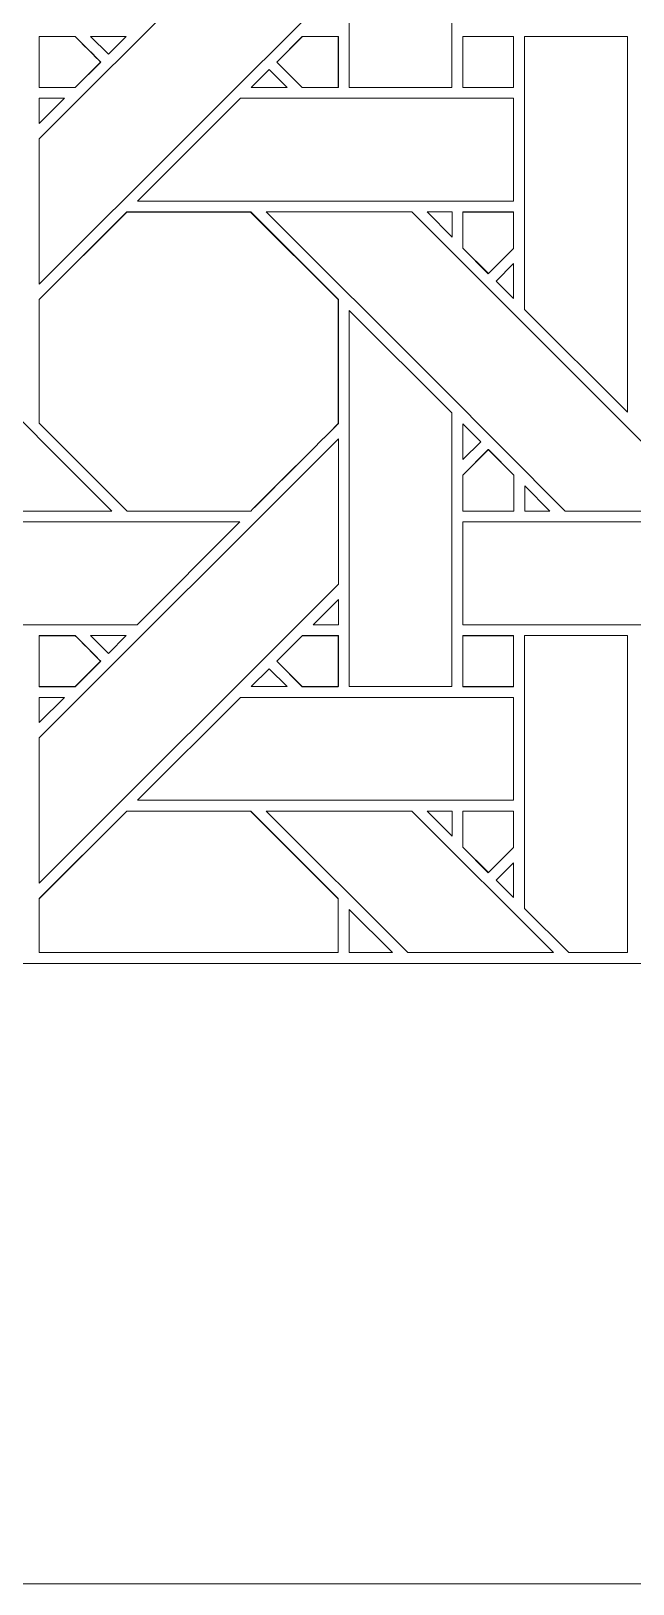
# Model space of a CAD drawing. Header units: inches. Extents: x 2.4 to 22.4, y -0.9 to 19.1.
# Drawn here: x 6.915 to 7.868, y -0.905 to 1.554 of the extents above; entities that cross this region are included whole.
import ezdxf

# ---------------------------------------------------------------- set-up
doc = ezdxf.new("R2010")
doc.units = ezdxf.units.IN
doc.header["$MEASUREMENT"] = 0
doc.layers.add('Design', color=7, linetype='Continuous', lineweight=0)

msp = doc.modelspace()

# ---------------------------------------------------------------- linework, layer by layer
at = {"layer": 'Design'}
for points, knots in [([(2.3829, 19.0948), (2.3829, 19.0948), (2.3829, -0.9052), (2.3829, -0.9052), (2.3829, -0.9052), (22.3829, -0.9052), (22.3829, -0.9052), (22.3829, -0.9052), (22.3829, 19.0948), (22.3829, 19.0948), (22.3829, 19.0948), (2.3829, 19.0948), (2.3829, 19.0948)], [0, 0, 0, 0, 1, 1, 1, 2, 2, 2, 3, 3, 3, 4, 4, 4, 4]), ([(3.3653, 18.1123), (3.3653, 18.1123), (3.3653, 0.0772), (3.3653, 0.0772), (3.3653, 0.0772), (21.4004, 0.0772), (21.4004, 0.0772), (21.4004, 0.0772), (21.4004, 18.1123), (21.4004, 18.1123), (21.4004, 18.1123), (3.3653, 18.1123), (3.3653, 18.1123)], [0, 0, 0, 0, 1, 1, 1, 2, 2, 2, 3, 3, 3, 4, 4, 4, 4]), ([(7.5816, 1.4646), (7.5816, 1.4646), (7.4188, 1.4646), (7.4188, 1.4646), (7.4188, 1.4646), (7.4188, 2.0604), (7.4188, 2.0604), (7.4188, 2.0604), (7.5816, 1.8983), (7.5816, 1.8983), (7.5816, 1.8983), (7.5816, 1.4646), (7.5816, 1.4646)], [0, 0, 0, 0, 1, 1, 1, 2, 2, 2, 3, 3, 3, 4, 4, 4, 4]), ([(6.928, 1.3833), (6.928, 1.3833), (7.4017, 1.8569), (7.4017, 1.8569), (7.4017, 1.8569), (7.4017, 1.6268), (7.4017, 1.6268), (7.4017, 1.6268), (6.928, 1.1532), (6.928, 1.1532), (6.928, 1.1532), (6.928, 1.3833), (6.928, 1.3833)], [0, 0, 0, 0, 1, 1, 1, 2, 2, 2, 3, 3, 3, 4, 4, 4, 4]), ([(6.985, 1.5453), (6.9901, 1.5401), (7.0209, 1.5093), (7.0253, 1.5049), (7.0253, 1.5049), (6.9849, 1.4645), (6.9849, 1.4645), (6.9849, 1.4645), (6.9279, 1.4645), (6.9279, 1.4645), (6.9279, 1.4645), (6.9279, 1.5453), (6.9279, 1.5453), (6.9279, 1.5453), (6.985, 1.5453), (6.985, 1.5453)], [0, 0, 0, 0, 1, 1, 1, 2, 2, 2, 3, 3, 3, 4, 4, 4, 5, 5, 5, 5]), ([(6.928, 1.4646), (6.928, 1.4646), (6.928, 1.5454), (6.928, 1.5454), (6.928, 1.5454), (6.9851, 1.5454), (6.9851, 1.5454), (6.9905, 1.5401), (7.0213, 1.5092), (7.0254, 1.505), (7.0254, 1.505), (6.985, 1.4646), (6.985, 1.4646), (6.985, 1.4646), (6.928, 1.4646), (6.928, 1.4646)], [0, 0, 0, 0, 1, 1, 1, 2, 2, 2, 3, 3, 3, 4, 4, 4, 5, 5, 5, 5]), ([(7.0095, 1.5454), (7.0095, 1.5454), (7.0659, 1.5454), (7.0659, 1.5454), (7.0659, 1.5454), (7.0376, 1.5172), (7.0376, 1.5172), (7.0376, 1.5172), (7.0095, 1.5454), (7.0095, 1.5454)], [0, 0, 0, 0, 1, 1, 1, 2, 2, 2, 3, 3, 3, 3]), ([(7.3445, 1.4645), (7.3445, 1.4645), (7.3041, 1.5048), (7.3041, 1.5048), (7.3041, 1.5048), (7.3446, 1.5453), (7.3446, 1.5453), (7.3446, 1.5453), (7.4016, 1.5453), (7.4016, 1.5453), (7.4016, 1.5453), (7.4016, 1.4645), (7.4016, 1.4645), (7.4016, 1.4645), (7.3445, 1.4645), (7.3445, 1.4645)], [0, 0, 0, 0, 1, 1, 1, 2, 2, 2, 3, 3, 3, 4, 4, 4, 5, 5, 5, 5]), ([(7.3042, 1.505), (7.3042, 1.505), (7.3447, 1.5454), (7.3447, 1.5454), (7.3447, 1.5454), (7.4017, 1.5454), (7.4017, 1.5454), (7.4017, 1.5454), (7.4017, 1.4646), (7.4017, 1.4646), (7.4017, 1.4646), (7.3446, 1.4646), (7.3446, 1.4646), (7.3446, 1.4646), (7.3042, 1.505), (7.3042, 1.505)], [0, 0, 0, 0, 1, 1, 1, 2, 2, 2, 3, 3, 3, 4, 4, 4, 5, 5, 5, 5]), ([(7.5988, 1.5453), (7.5988, 1.5453), (7.6791, 1.5453), (7.6791, 1.5453), (7.6791, 1.5453), (7.6791, 1.4645), (7.6791, 1.4645), (7.6791, 1.4645), (7.5988, 1.4645), (7.5988, 1.4645), (7.5988, 1.4645), (7.5988, 1.5453), (7.5988, 1.5453)], [0, 0, 0, 0, 1, 1, 1, 2, 2, 2, 3, 3, 3, 4, 4, 4, 4]), ([(7.5989, 1.4646), (7.5989, 1.4646), (7.5989, 1.5454), (7.5989, 1.5454), (7.5989, 1.5454), (7.6792, 1.5454), (7.6792, 1.5454), (7.6792, 1.5454), (7.6792, 1.4646), (7.6792, 1.4646), (7.6792, 1.4646), (7.5989, 1.4646), (7.5989, 1.4646)], [0, 0, 0, 0, 1, 1, 1, 2, 2, 2, 3, 3, 3, 4, 4, 4, 4]), ([(7.8596, 1.5454), (7.8596, 1.5454), (7.8596, 0.9503), (7.8596, 0.9503), (7.8596, 0.9503), (7.6967, 1.1132), (7.6967, 1.1132), (7.6967, 1.1132), (7.6967, 1.5454), (7.6967, 1.5454), (7.6967, 1.5454), (7.8596, 1.5454), (7.8596, 1.5454)], [0, 0, 0, 0, 1, 1, 1, 2, 2, 2, 3, 3, 3, 4, 4, 4, 4]), ([(7.3204, 1.4646), (7.3204, 1.4646), (7.2639, 1.4646), (7.2639, 1.4646), (7.2639, 1.4646), (7.2921, 1.4929), (7.2921, 1.4929), (7.2921, 1.4929), (7.3204, 1.4646), (7.3204, 1.4646)], [0, 0, 0, 0, 1, 1, 1, 2, 2, 2, 3, 3, 3, 3]), ([(6.9679, 1.4475), (6.9679, 1.4475), (6.928, 1.4076), (6.928, 1.4076), (6.928, 1.4076), (6.928, 1.4475), (6.928, 1.4475), (6.928, 1.4475), (6.9679, 1.4475), (6.9679, 1.4475)], [0, 0, 0, 0, 1, 1, 1, 2, 2, 2, 3, 3, 3, 3]), ([(7.0839, 1.2847), (7.0839, 1.2847), (7.2467, 1.4475), (7.2467, 1.4475), (7.2467, 1.4475), (7.6792, 1.4475), (7.6792, 1.4475), (7.6792, 1.4475), (7.6792, 1.2847), (7.6792, 1.2847), (7.6792, 1.2847), (7.0839, 1.2847), (7.0839, 1.2847)], [0, 0, 0, 0, 1, 1, 1, 2, 2, 2, 3, 3, 3, 4, 4, 4, 4]), ([(6.6128, 0.9938), (6.6128, 0.9938), (6.3385, 1.2675), (6.3385, 1.2675), (6.3385, 1.2675), (6.5694, 1.2675), (6.5694, 1.2675), (6.5694, 1.2675), (7.043, 0.7939), (7.043, 0.7939), (7.043, 0.7939), (6.812, 0.7939), (6.812, 0.7939), (6.812, 0.7939), (6.6128, 0.9938), (6.6128, 0.9938)], [0, 0, 0, 0, 1, 1, 1, 2, 2, 2, 3, 3, 3, 4, 4, 4, 5, 5, 5, 5]), ([(6.9279, 0.933), (6.9279, 0.933), (6.9279, 1.1287), (6.9279, 1.1287), (6.9279, 1.1287), (7.0666, 1.2674), (7.0666, 1.2674), (7.0666, 1.2674), (7.2628, 1.2674), (7.2628, 1.2674), (7.2628, 1.2674), (7.4016, 1.1287), (7.4016, 1.1287), (7.4016, 1.1287), (7.4016, 0.9324), (7.4016, 0.9324), (7.3838, 0.9145), (7.2719, 0.8028), (7.2629, 0.7938), (7.2629, 0.7938), (7.0672, 0.7938), (7.0672, 0.7938), (7.0672, 0.7938), (6.9279, 0.933), (6.9279, 0.933)], [0, 0, 0, 0, 1, 1, 1, 2, 2, 2, 3, 3, 3, 4, 4, 4, 5, 5, 5, 6, 6, 6, 7, 7, 7, 8, 8, 8, 8]), ([(6.928, 0.9331), (6.928, 0.9331), (6.928, 1.1288), (6.928, 1.1288), (6.928, 1.1288), (7.0667, 1.2675), (7.0667, 1.2675), (7.0667, 1.2675), (7.2629, 1.2675), (7.2629, 1.2675), (7.2629, 1.2675), (7.4017, 1.1288), (7.4017, 1.1288), (7.4017, 1.1288), (7.4017, 0.9326), (7.4017, 0.9326), (7.3844, 0.9151), (7.2723, 0.8032), (7.263, 0.7939), (7.263, 0.7939), (7.0673, 0.7939), (7.0673, 0.7939), (7.0673, 0.7939), (6.928, 0.9331), (6.928, 0.9331)], [0, 0, 0, 0, 1, 1, 1, 2, 2, 2, 3, 3, 3, 4, 4, 4, 5, 5, 5, 6, 6, 6, 7, 7, 7, 8, 8, 8, 8]), ([(7.5616, 0.9938), (7.5616, 0.9938), (7.2872, 1.2675), (7.2872, 1.2675), (7.2872, 1.2675), (7.5181, 1.2675), (7.5181, 1.2675), (7.5181, 1.2675), (7.9918, 0.7939), (7.9918, 0.7939), (7.9918, 0.7939), (7.7607, 0.7939), (7.7607, 0.7939), (7.7607, 0.7939), (7.5616, 0.9938), (7.5616, 0.9938)], [0, 0, 0, 0, 1, 1, 1, 2, 2, 2, 3, 3, 3, 4, 4, 4, 5, 5, 5, 5]), ([(7.5817, 1.2675), (7.5817, 1.2675), (7.5817, 1.2277), (7.5817, 1.2277), (7.5817, 1.2277), (7.5422, 1.2675), (7.5422, 1.2675), (7.5422, 1.2675), (7.5817, 1.2675), (7.5817, 1.2675)], [0, 0, 0, 0, 1, 1, 1, 2, 2, 2, 3, 3, 3, 3]), ([(7.6791, 1.2674), (7.6791, 1.2674), (7.6791, 1.2098), (7.6791, 1.2098), (7.6791, 1.2098), (7.6391, 1.1698), (7.6391, 1.1698), (7.6391, 1.1698), (7.5988, 1.2102), (7.5988, 1.2102), (7.5988, 1.2102), (7.5988, 1.2674), (7.5988, 1.2674), (7.5988, 1.2674), (7.6791, 1.2674), (7.6791, 1.2674)], [0, 0, 0, 0, 1, 1, 1, 2, 2, 2, 3, 3, 3, 4, 4, 4, 5, 5, 5, 5]), ([(7.6392, 1.17), (7.6392, 1.17), (7.5989, 1.2103), (7.5989, 1.2103), (7.5989, 1.2103), (7.5989, 1.2675), (7.5989, 1.2675), (7.5989, 1.2675), (7.6792, 1.2675), (7.6792, 1.2675), (7.6792, 1.2675), (7.6792, 1.2099), (7.6792, 1.2099), (7.6792, 1.2099), (7.6392, 1.17), (7.6392, 1.17)], [0, 0, 0, 0, 1, 1, 1, 2, 2, 2, 3, 3, 3, 4, 4, 4, 5, 5, 5, 5]), ([(7.6792, 1.1857), (7.6792, 1.1857), (7.6792, 1.1305), (7.6792, 1.1305), (7.6792, 1.1305), (7.6514, 1.1579), (7.6514, 1.1579), (7.6514, 1.1579), (7.6792, 1.1857), (7.6792, 1.1857)], [0, 0, 0, 0, 1, 1, 1, 2, 2, 2, 3, 3, 3, 3]), ([(7.5816, 0.5159), (7.5816, 0.5159), (7.4188, 0.5159), (7.4188, 0.5159), (7.4188, 0.5159), (7.4188, 1.1117), (7.4188, 1.1117), (7.4188, 1.1117), (7.5816, 0.9495), (7.5816, 0.9495), (7.5816, 0.9495), (7.5816, 0.5159), (7.5816, 0.5159)], [0, 0, 0, 0, 1, 1, 1, 2, 2, 2, 3, 3, 3, 4, 4, 4, 4]), ([(7.5989, 0.8753), (7.5989, 0.8753), (7.5989, 0.9321), (7.5989, 0.9321), (7.5989, 0.9321), (7.6271, 0.9035), (7.6271, 0.9035), (7.6271, 0.9035), (7.5989, 0.8753), (7.5989, 0.8753)], [0, 0, 0, 0, 1, 1, 1, 2, 2, 2, 3, 3, 3, 3]), ([(6.928, 0.4345), (6.928, 0.4345), (7.4017, 0.9081), (7.4017, 0.9081), (7.4017, 0.9081), (7.4017, 0.6781), (7.4017, 0.6781), (7.4017, 0.6781), (6.928, 0.2044), (6.928, 0.2044), (6.928, 0.2044), (6.928, 0.4345), (6.928, 0.4345)], [0, 0, 0, 0, 1, 1, 1, 2, 2, 2, 3, 3, 3, 4, 4, 4, 4]), ([(7.5988, 0.7935), (7.5988, 0.7935), (7.5988, 0.8508), (7.5988, 0.8508), (7.5988, 0.8508), (7.6391, 0.8911), (7.6391, 0.8911), (7.6391, 0.8911), (7.6795, 0.8508), (7.6795, 0.8508), (7.6795, 0.8508), (7.6795, 0.7935), (7.6795, 0.7935), (7.6795, 0.7935), (7.5988, 0.7935), (7.5988, 0.7935)], [0, 0, 0, 0, 1, 1, 1, 2, 2, 2, 3, 3, 3, 4, 4, 4, 5, 5, 5, 5]), ([(7.6392, 0.8913), (7.6392, 0.8913), (7.6796, 0.8509), (7.6796, 0.8509), (7.6796, 0.8509), (7.6796, 0.7936), (7.6796, 0.7936), (7.6796, 0.7936), (7.5989, 0.7936), (7.5989, 0.7936), (7.5989, 0.7936), (7.5989, 0.8509), (7.5989, 0.8509), (7.5989, 0.8509), (7.6392, 0.8913), (7.6392, 0.8913)], [0, 0, 0, 0, 1, 1, 1, 2, 2, 2, 3, 3, 3, 4, 4, 4, 5, 5, 5, 5]), ([(7.7365, 0.7939), (7.7365, 0.7939), (7.6968, 0.7939), (7.6968, 0.7939), (7.6968, 0.7939), (7.6968, 0.8336), (7.6968, 0.8336), (7.6968, 0.8336), (7.7365, 0.7939), (7.7365, 0.7939)], [0, 0, 0, 0, 1, 1, 1, 2, 2, 2, 3, 3, 3, 3]), ([(6.6502, 0.6139), (6.6502, 0.6139), (6.6502, 0.7766), (6.6502, 0.7766), (6.6502, 0.7766), (7.2459, 0.7766), (7.2459, 0.7766), (7.2459, 0.7766), (7.0832, 0.6139), (7.0832, 0.6139), (7.0832, 0.6139), (6.6502, 0.6139), (6.6502, 0.6139)], [0, 0, 0, 0, 1, 1, 1, 2, 2, 2, 3, 3, 3, 4, 4, 4, 4]), ([(7.5989, 0.6139), (7.5989, 0.6139), (7.5989, 0.7766), (7.5989, 0.7766), (7.5989, 0.7766), (8.1946, 0.7766), (8.1946, 0.7766), (8.1946, 0.7766), (8.0319, 0.6139), (8.0319, 0.6139), (8.0319, 0.6139), (7.5989, 0.6139), (7.5989, 0.6139)], [0, 0, 0, 0, 1, 1, 1, 2, 2, 2, 3, 3, 3, 4, 4, 4, 4]), ([(7.3619, 0.6139), (7.3619, 0.6139), (7.4017, 0.6537), (7.4017, 0.6537), (7.4017, 0.6537), (7.4017, 0.6139), (7.4017, 0.6139), (7.4017, 0.6139), (7.3619, 0.6139), (7.3619, 0.6139)], [0, 0, 0, 0, 1, 1, 1, 2, 2, 2, 3, 3, 3, 3]), ([(7.0253, 0.5562), (7.0253, 0.5562), (6.9849, 0.5157), (6.9849, 0.5157), (6.9849, 0.5157), (6.9279, 0.5157), (6.9279, 0.5157), (6.9279, 0.5157), (6.9279, 0.5965), (6.9279, 0.5965), (6.9279, 0.5965), (6.985, 0.5965), (6.985, 0.5965), (6.9901, 0.5914), (7.0209, 0.5606), (7.0253, 0.5562)], [0, 0, 0, 0, 1, 1, 1, 2, 2, 2, 3, 3, 3, 4, 4, 4, 5, 5, 5, 5]), ([(6.928, 0.5159), (6.928, 0.5159), (6.928, 0.5966), (6.928, 0.5966), (6.928, 0.5966), (6.9851, 0.5966), (6.9851, 0.5966), (6.9905, 0.5913), (7.0213, 0.5605), (7.0254, 0.5563), (7.0254, 0.5563), (6.985, 0.5159), (6.985, 0.5159), (6.985, 0.5159), (6.928, 0.5159), (6.928, 0.5159)], [0, 0, 0, 0, 1, 1, 1, 2, 2, 2, 3, 3, 3, 4, 4, 4, 5, 5, 5, 5]), ([(7.0095, 0.5966), (7.0095, 0.5966), (7.0659, 0.5966), (7.0659, 0.5966), (7.0659, 0.5966), (7.0376, 0.5685), (7.0376, 0.5685), (7.0376, 0.5685), (7.0095, 0.5966), (7.0095, 0.5966)], [0, 0, 0, 0, 1, 1, 1, 2, 2, 2, 3, 3, 3, 3]), ([(7.3446, 0.5965), (7.3446, 0.5965), (7.4016, 0.5965), (7.4016, 0.5965), (7.4016, 0.5965), (7.4016, 0.5157), (7.4016, 0.5157), (7.4016, 0.5157), (7.3445, 0.5157), (7.3445, 0.5157), (7.3445, 0.5157), (7.3041, 0.5561), (7.3041, 0.5561), (7.3041, 0.5561), (7.3446, 0.5965), (7.3446, 0.5965)], [0, 0, 0, 0, 1, 1, 1, 2, 2, 2, 3, 3, 3, 4, 4, 4, 5, 5, 5, 5]), ([(7.3042, 0.5562), (7.3042, 0.5562), (7.3447, 0.5967), (7.3447, 0.5967), (7.3447, 0.5967), (7.4017, 0.5967), (7.4017, 0.5967), (7.4017, 0.5967), (7.4017, 0.5159), (7.4017, 0.5159), (7.4017, 0.5159), (7.3446, 0.5159), (7.3446, 0.5159), (7.3446, 0.5159), (7.3042, 0.5562), (7.3042, 0.5562)], [0, 0, 0, 0, 1, 1, 1, 2, 2, 2, 3, 3, 3, 4, 4, 4, 5, 5, 5, 5]), ([(7.5988, 0.5157), (7.5988, 0.5157), (7.5988, 0.5965), (7.5988, 0.5965), (7.5988, 0.5965), (7.6791, 0.5965), (7.6791, 0.5965), (7.6791, 0.5965), (7.6791, 0.5157), (7.6791, 0.5157), (7.6791, 0.5157), (7.5988, 0.5157), (7.5988, 0.5157)], [0, 0, 0, 0, 1, 1, 1, 2, 2, 2, 3, 3, 3, 4, 4, 4, 4]), ([(7.5989, 0.5159), (7.5989, 0.5159), (7.5989, 0.5966), (7.5989, 0.5966), (7.5989, 0.5966), (7.6792, 0.5966), (7.6792, 0.5966), (7.6792, 0.5966), (7.6792, 0.5159), (7.6792, 0.5159), (7.6792, 0.5159), (7.5989, 0.5159), (7.5989, 0.5159)], [0, 0, 0, 0, 1, 1, 1, 2, 2, 2, 3, 3, 3, 4, 4, 4, 4]), ([(7.7664, 0.0948), (7.7664, 0.0948), (7.6967, 0.1645), (7.6967, 0.1645), (7.6967, 0.1645), (7.6967, 0.5966), (7.6967, 0.5966), (7.6967, 0.5966), (7.8596, 0.5966), (7.8596, 0.5966), (7.8596, 0.5966), (7.8596, 0.0948), (7.8596, 0.0948), (7.8596, 0.0948), (7.7664, 0.0948), (7.7664, 0.0948)], [0, 0, 0, 0, 1, 1, 1, 2, 2, 2, 3, 3, 3, 4, 4, 4, 5, 5, 5, 5]), ([(7.3204, 0.5159), (7.3204, 0.5159), (7.2639, 0.5159), (7.2639, 0.5159), (7.2639, 0.5159), (7.2921, 0.5441), (7.2921, 0.5441), (7.2921, 0.5441), (7.3204, 0.5159), (7.3204, 0.5159)], [0, 0, 0, 0, 1, 1, 1, 2, 2, 2, 3, 3, 3, 3]), ([(6.9679, 0.4987), (6.9679, 0.4987), (6.928, 0.4589), (6.928, 0.4589), (6.928, 0.4589), (6.928, 0.4987), (6.928, 0.4987), (6.928, 0.4987), (6.9679, 0.4987), (6.9679, 0.4987)], [0, 0, 0, 0, 1, 1, 1, 2, 2, 2, 3, 3, 3, 3]), ([(7.0839, 0.3359), (7.0839, 0.3359), (7.2467, 0.4987), (7.2467, 0.4987), (7.2467, 0.4987), (7.6792, 0.4987), (7.6792, 0.4987), (7.6792, 0.4987), (7.6792, 0.3359), (7.6792, 0.3359), (7.6792, 0.3359), (7.0839, 0.3359), (7.0839, 0.3359)], [0, 0, 0, 0, 1, 1, 1, 2, 2, 2, 3, 3, 3, 4, 4, 4, 4]), ([(6.928, 0.0948), (6.928, 0.0948), (6.928, 0.1801), (6.928, 0.1801), (6.928, 0.1801), (7.0667, 0.3188), (7.0667, 0.3188), (7.0667, 0.3188), (7.2629, 0.3188), (7.2629, 0.3188), (7.2629, 0.3188), (7.4016, 0.1801), (7.4016, 0.1801), (7.4016, 0.1801), (7.4016, 0.0948), (7.4016, 0.0948), (7.4016, 0.0948), (6.928, 0.0948), (6.928, 0.0948)], [0, 0, 0, 0, 1, 1, 1, 2, 2, 2, 3, 3, 3, 4, 4, 4, 5, 5, 5, 6, 6, 6, 6]), ([(6.928, 0.1799), (6.928, 0.1799), (7.0666, 0.3186), (7.0666, 0.3186), (7.0666, 0.3186), (7.2628, 0.3186), (7.2628, 0.3186), (7.2628, 0.3186), (7.4016, 0.1799), (7.4016, 0.1799), (7.4016, 0.1799), (7.4016, 0.0948), (7.4016, 0.0948), (7.4016, 0.0948), (6.928, 0.0948), (6.928, 0.0948), (6.928, 0.0948), (6.928, 0.1799), (6.928, 0.1799)], [0, 0, 0, 0, 1, 1, 1, 2, 2, 2, 3, 3, 3, 4, 4, 4, 5, 5, 5, 6, 6, 6, 6]), ([(7.2872, 0.3188), (7.2872, 0.3188), (7.5181, 0.3188), (7.5181, 0.3188), (7.5181, 0.3188), (7.7421, 0.0948), (7.7421, 0.0948), (7.7421, 0.0948), (7.5118, 0.0948), (7.5118, 0.0948), (7.5118, 0.0948), (7.2872, 0.3188), (7.2872, 0.3188)], [0, 0, 0, 0, 1, 1, 1, 2, 2, 2, 3, 3, 3, 4, 4, 4, 4]), ([(7.5817, 0.3188), (7.5817, 0.3188), (7.5817, 0.279), (7.5817, 0.279), (7.5817, 0.279), (7.5422, 0.3188), (7.5422, 0.3188), (7.5422, 0.3188), (7.5817, 0.3188), (7.5817, 0.3188)], [0, 0, 0, 0, 1, 1, 1, 2, 2, 2, 3, 3, 3, 3]), ([(7.6791, 0.3186), (7.6791, 0.3186), (7.6791, 0.261), (7.6791, 0.261), (7.6791, 0.261), (7.6391, 0.2211), (7.6391, 0.2211), (7.6391, 0.2211), (7.5988, 0.2614), (7.5988, 0.2614), (7.5988, 0.2614), (7.5988, 0.3186), (7.5988, 0.3186), (7.5988, 0.3186), (7.6791, 0.3186), (7.6791, 0.3186)], [0, 0, 0, 0, 1, 1, 1, 2, 2, 2, 3, 3, 3, 4, 4, 4, 5, 5, 5, 5]), ([(7.6392, 0.2212), (7.6392, 0.2212), (7.5989, 0.2616), (7.5989, 0.2616), (7.5989, 0.2616), (7.5989, 0.3188), (7.5989, 0.3188), (7.5989, 0.3188), (7.6792, 0.3188), (7.6792, 0.3188), (7.6792, 0.3188), (7.6792, 0.2612), (7.6792, 0.2612), (7.6792, 0.2612), (7.6392, 0.2212), (7.6392, 0.2212)], [0, 0, 0, 0, 1, 1, 1, 2, 2, 2, 3, 3, 3, 4, 4, 4, 5, 5, 5, 5]), ([(7.6792, 0.237), (7.6792, 0.237), (7.6792, 0.1818), (7.6792, 0.1818), (7.6792, 0.1818), (7.6514, 0.2092), (7.6514, 0.2092), (7.6514, 0.2092), (7.6792, 0.237), (7.6792, 0.237)], [0, 0, 0, 0, 1, 1, 1, 2, 2, 2, 3, 3, 3, 3]), ([(7.4188, 0.0948), (7.4188, 0.0948), (7.4188, 0.163), (7.4188, 0.163), (7.4188, 0.163), (7.4873, 0.0948), (7.4873, 0.0948), (7.4873, 0.0948), (7.4188, 0.0948), (7.4188, 0.0948)], [0, 0, 0, 0, 1, 1, 1, 2, 2, 2, 3, 3, 3, 3])]:
    msp.add_open_spline(points, degree=3, knots=knots, dxfattribs=at)

doc.saveas('drawing.dxf')
